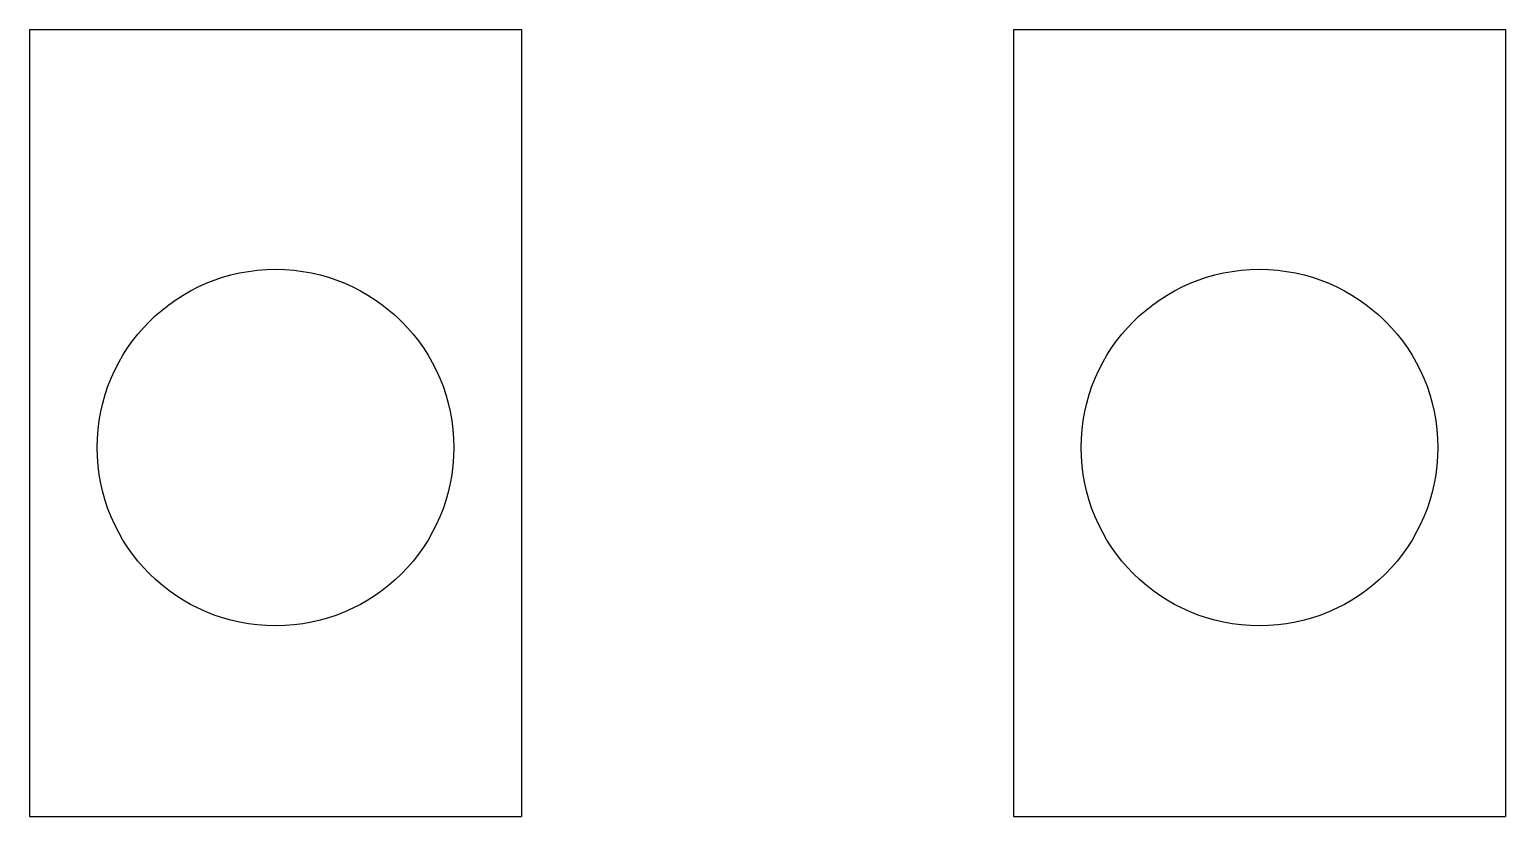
# Model space of a CAD drawing. Header units: millimetres. Extents: x 10.3 to 22.3, y 0 to 6.4.
import ezdxf

# ---------------------------------------------------------------- set-up
doc = ezdxf.new("R2010")
doc.units = ezdxf.units.MM

msp = doc.modelspace()

# ---------------------------------------------------------------- linework, layer by layer
for p, q in [((10.3, 6.4), (14.3, 6.4)), ((10.3, 6.4), (10.3, 0)), ((14.3, 6.4), (14.3, 0)), ((18.3, 6.4), (22.3, 6.4)), ((18.3, 6.4), (18.3, 0)), ((22.3, 6.4), (22.3, 0)), ((10.3, 0), (14.3, 0)), ((18.3, 0), (22.3, 0))]:
    msp.add_line(p, q)
for centre in [(12.3, 3), (20.3, 3)]:
    msp.add_circle(centre, 1.45)

doc.saveas('drawing.dxf')
